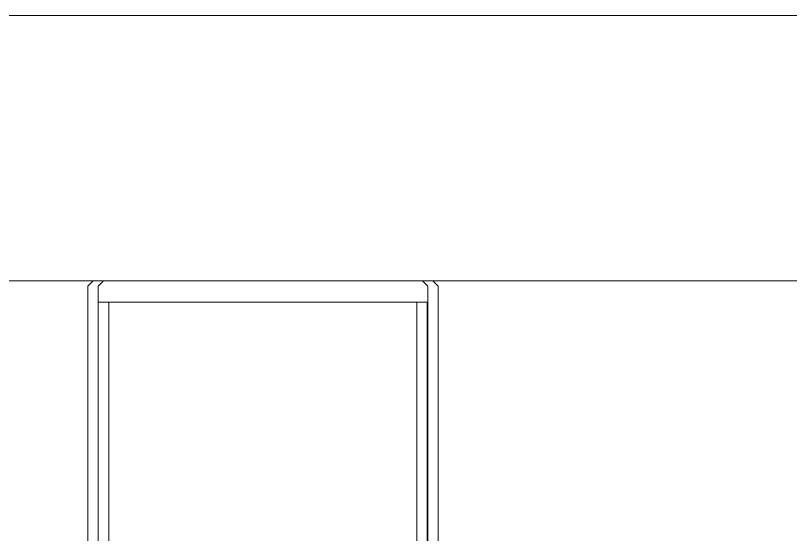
# Model space of a CAD drawing. Header units: millimetres. Extents: x -85420 to 1195317, y -69347 to 470418.
# Drawn here: x 451766.8 to 451912.7, y 58678.6 to 58776.4 of the extents above; entities that cross this region are included whole.
import ezdxf

# ---------------------------------------------------------------- set-up
doc = ezdxf.new("R2010")
doc.units = ezdxf.units.MM
for name, pattern in [('GOST2.303 6', [12, 8, -1.5, 1, -1.5]), ('ГОСТ 2.303 5', [24, 20, -1.5, 1, -1.5]), ('осевая', [50.8, 31.75, -6.35, 6.35, -6.35])]:
    doc.linetypes.add(name, pattern=pattern)
doc.layers.add('!М_Перегородки_АЛЮ+стекло', color=4, linetype='Continuous', lineweight=15)
doc.layers.add('+АР_Осевые линии', color=252, linetype='GOST2.303 6', lineweight=9)
doc.layers.add('ОСИ', color=7, linetype='осевая', lineweight=13, true_color=0x999999)

# ---------------------------------------------------------------- blocks, each defined once
blk = doc.blocks.new('*U377')
blk.add_line((0.98, 0), (-63.01, 0))
at = {"lineweight": 0, "ltscale": 100, "transparency": 33554687}
for points in [[(-63.99, -80.14), (-63.99, -0.98), (-63.01, 0), (-0.98, 0), (0, -0.98), (0, -80.14)], [(-62.04, -80.14), (-62.04, -0.98), (-61.06, 0), (0.98, 0), (1.95, -0.98), (1.95, -80.14)]]:
    blk.add_lwpolyline(points, dxfattribs=at)
for points in [[(-2.07, -4.02), (-62.04, -4.02), (-62.04, -63.8), (-2.07, -63.8)], [(-0.12, -4.02), (-60.09, -4.02), (-60.09, -63.8), (-0.12, -63.8)]]:
    blk.add_lwpolyline(points, close=True, dxfattribs=at)
blk = doc.blocks.new('A$C314F1C93')
at = {"layer": '+АР_Осевые линии', "linetype": 'ГОСТ 2.303 5', "lineweight": 0, "ltscale": 100}
blk.add_lwpolyline([(-4200, 43450), (75280, 43450)], dxfattribs=at)

msp = doc.modelspace()

# ---------------------------------------------------------------- block references
at = {"layer": 'ОСИ', "ltscale": 40}
msp.add_blockref('A$C314F1C93', (430406.37, 15326.42, 0), dxfattribs=at)

# ---------------------------------------------------------------- next in the draw order: linework, layer by layer
at = {"layer": '!М_Перегородки_АЛЮ+стекло'}
msp.add_line((453683.36, 58726.41, 0), (449909.39, 58726.42, 0), dxfattribs=at)

# ---------------------------------------------------------------- next in the draw order: block references
msp.add_blockref('*U377', (451844.42, 58726.41, 0), dxfattribs=at)

doc.saveas('drawing.dxf')
